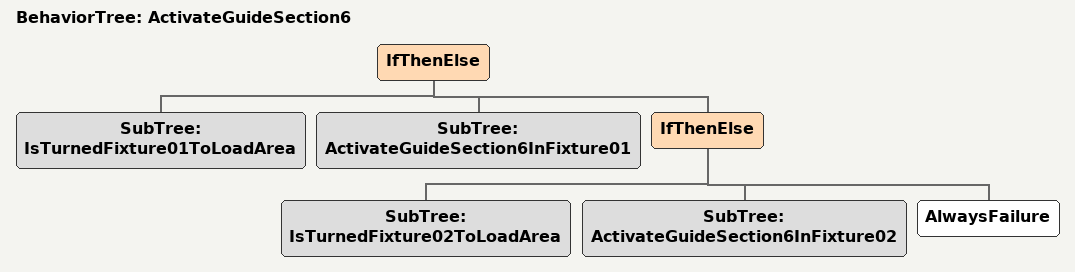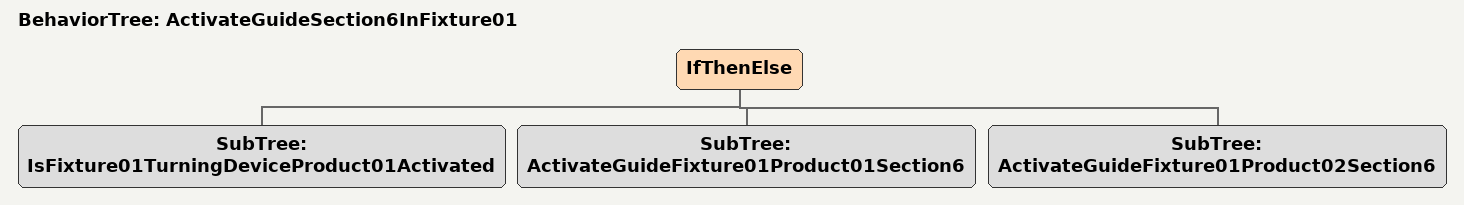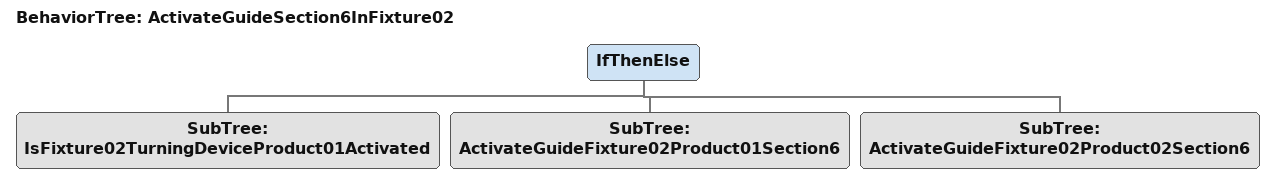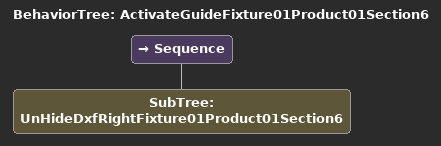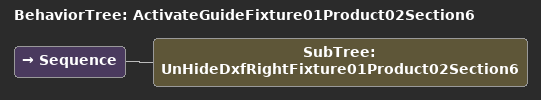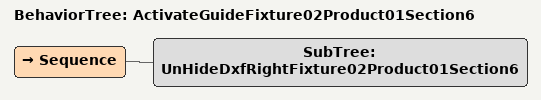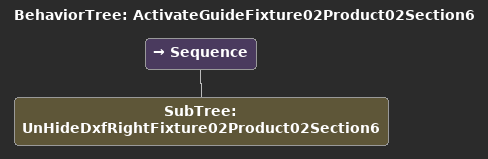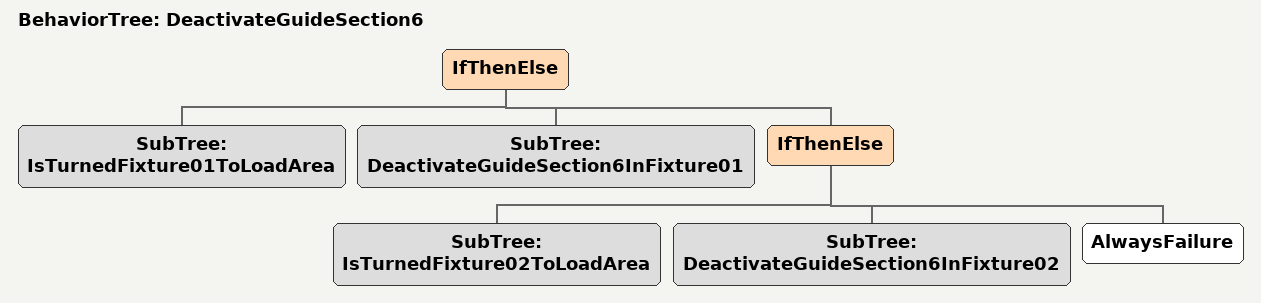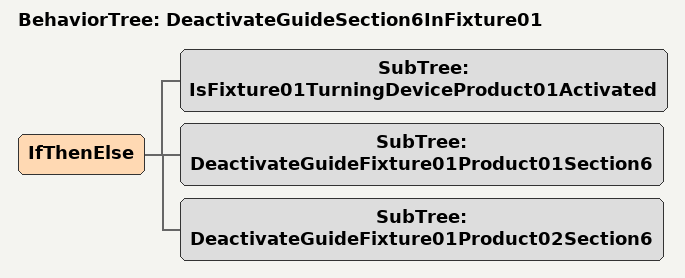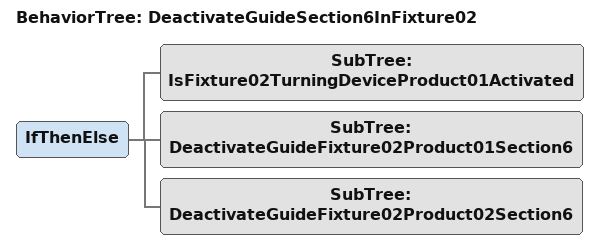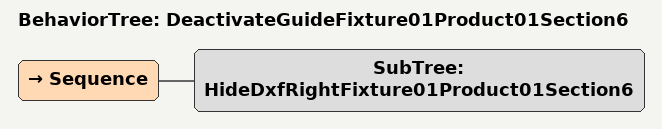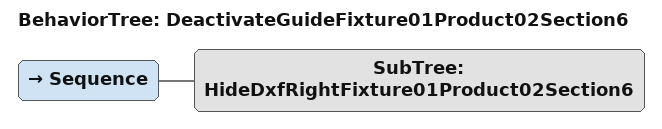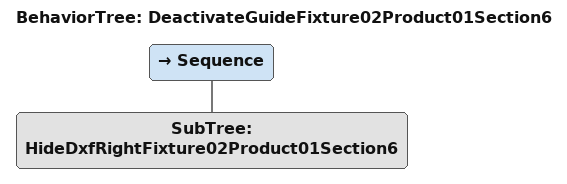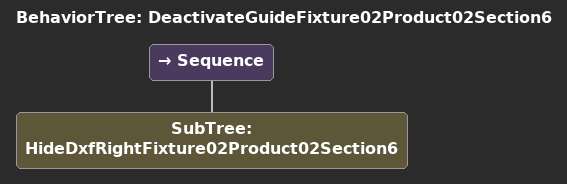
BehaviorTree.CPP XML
<root BTCPP_format="4" main_tree_to_execute="ActivateGuideSection6">
    <include path="projector_01_product01_fixture01.xml"/>
    <include path="projector_02_product01_fixture01.xml"/>
    <include path="projector_01_product02_fixture01.xml"/>
    <include path="projector_02_product02_fixture01.xml"/>
    <include path="projector_01_product01_fixture02.xml"/>
    <include path="projector_02_product01_fixture02.xml"/>
    <include path="projector_01_product02_fixture02.xml"/>
    <include path="projector_02_product02_fixture02.xml"/>
    <include path="../workobject.xml"/>

    <BehaviorTree ID="ActivateGuideSection6">
       <IfThenElse>
        <SubTree ID="IsTurnedFixture01ToLoadArea"/>
        <SubTree ID="ActivateGuideSection6InFixture01" />
        <IfThenElse>
          <SubTree ID="IsTurnedFixture02ToLoadArea"/>
          <SubTree ID="ActivateGuideSection6InFixture02" />
          <AlwaysFailure/>
        </IfThenElse>
      </IfThenElse>
    </BehaviorTree>

    <BehaviorTree ID="ActivateGuideSection6InFixture01">
        <IfThenElse>
            <SubTree ID="IsFixture01TurningDeviceProduct01Activated"/>
            <SubTree ID="ActivateGuideFixture01Product01Section6" />
            <SubTree ID="ActivateGuideFixture01Product02Section6" />
        </IfThenElse>
    </BehaviorTree>

    <BehaviorTree ID="ActivateGuideSection6InFixture02">
        <IfThenElse>
            <SubTree ID="IsFixture02TurningDeviceProduct01Activated"/>
            <SubTree ID="ActivateGuideFixture02Product01Section6" />
            <SubTree ID="ActivateGuideFixture02Product02Section6" />
        </IfThenElse>
    </BehaviorTree>

    <BehaviorTree ID="ActivateGuideFixture01Product01Section6">
        <Sequence>
            <SubTree ID="UnHideDxfRightFixture01Product01Section6"/>
        </Sequence>
    </BehaviorTree>
    <BehaviorTree ID="ActivateGuideFixture01Product02Section6">
        <Sequence>
            <SubTree ID="UnHideDxfRightFixture01Product02Section6"/>
        </Sequence>
    </BehaviorTree>
    <BehaviorTree ID="ActivateGuideFixture02Product01Section6">
        <Sequence>
            <SubTree ID="UnHideDxfRightFixture02Product01Section6"/>
        </Sequence>
    </BehaviorTree>
    <BehaviorTree ID="ActivateGuideFixture02Product02Section6">
        <Sequence>
            <SubTree ID="UnHideDxfRightFixture02Product02Section6"/>
        </Sequence>
    </BehaviorTree>

    <BehaviorTree ID="DeactivateGuideSection6">
       <IfThenElse>
        <SubTree ID="IsTurnedFixture01ToLoadArea"/>
        <SubTree ID="DeactivateGuideSection6InFixture01" />
        <IfThenElse>
          <SubTree ID="IsTurnedFixture02ToLoadArea"/>
          <SubTree ID="DeactivateGuideSection6InFixture02" />
          <AlwaysFailure/>
        </IfThenElse>
      </IfThenElse>
    </BehaviorTree>

    <BehaviorTree ID="DeactivateGuideSection6InFixture01">
        <IfThenElse>
            <SubTree ID="IsFixture01TurningDeviceProduct01Activated"/>
            <SubTree ID="DeactivateGuideFixture01Product01Section6" />
            <SubTree ID="DeactivateGuideFixture01Product02Section6" />
        </IfThenElse>
    </BehaviorTree>

    <BehaviorTree ID="DeactivateGuideSection6InFixture02">
        <IfThenElse>
            <SubTree ID="IsFixture02TurningDeviceProduct01Activated"/>
            <SubTree ID="DeactivateGuideFixture02Product01Section6" />
            <SubTree ID="DeactivateGuideFixture02Product02Section6" />
        </IfThenElse>
    </BehaviorTree>

    <BehaviorTree ID="DeactivateGuideFixture01Product01Section6">
        <Sequence>
            <SubTree ID="HideDxfRightFixture01Product01Section6"/>
        </Sequence>
    </BehaviorTree>
    <BehaviorTree ID="DeactivateGuideFixture01Product02Section6">
        <Sequence>
            <SubTree ID="HideDxfRightFixture01Product02Section6"/>
        </Sequence>
    </BehaviorTree>
    <BehaviorTree ID="DeactivateGuideFixture02Product01Section6">
        <Sequence>
            <SubTree ID="HideDxfRightFixture02Product01Section6"/>
        </Sequence>
    </BehaviorTree>
    <BehaviorTree ID="DeactivateGuideFixture02Product02Section6">
        <Sequence>
            <SubTree ID="HideDxfRightFixture02Product02Section6"/>
        </Sequence>
    </BehaviorTree>

</root>
